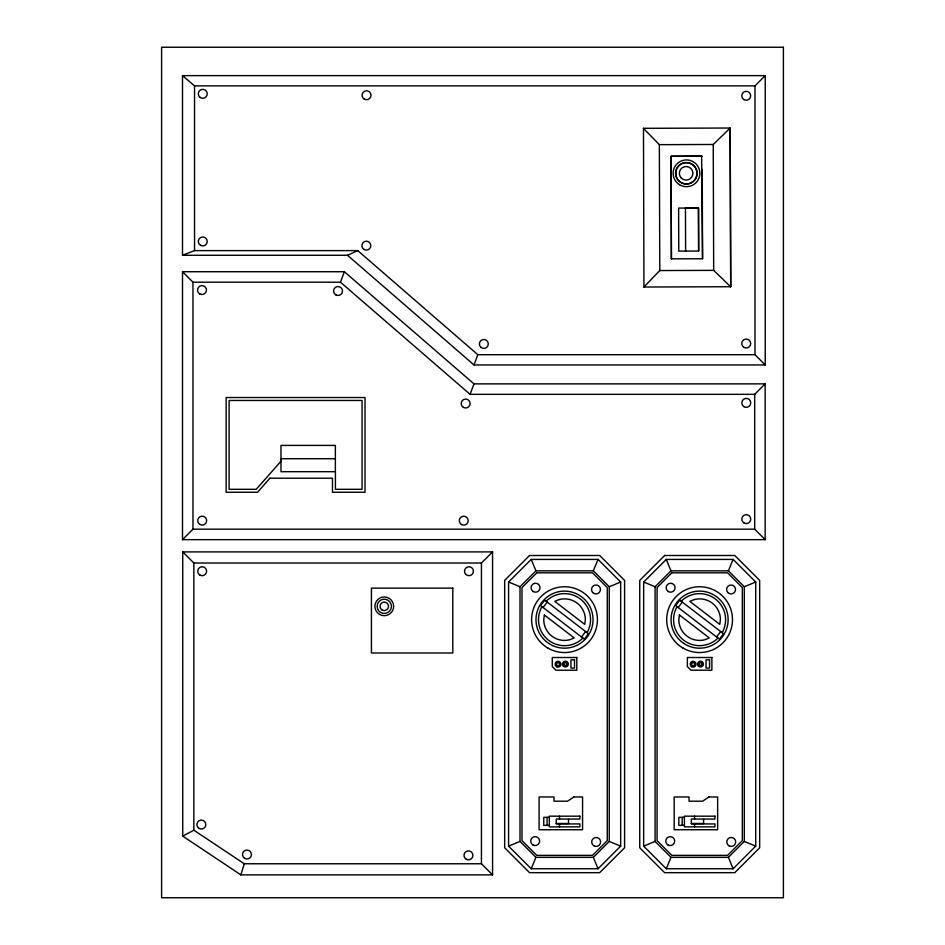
<?xml version="1.0" encoding="UTF-8"?>
<svg xmlns="http://www.w3.org/2000/svg" width="945" height="945" viewBox="0 0 945 945"><rect width="100%" height="100%" fill="white"/><g stroke="black" fill="none" stroke-linecap="round" stroke-linejoin="round"><path stroke-width="1.42" d="M240.892 874.881L244.259 863.765L481.442 863.765L492.558 874.881L240.892 874.881L182.728 836.136L182.728 551.904L492.558 551.904L492.558 874.881M765.155 383.871L754.689 394.337L470.09 394.337L340.46 282.201L344.358 271.723L182.503 271.723L182.503 539.654L765.155 539.654L765.155 383.871L473.988 383.871L344.358 271.723M347.524 255.28L473.988 364.947L477.816 354.706L754.984 354.706L765.226 364.947L765.226 75.635L182.503 75.635L182.503 255.28L347.524 255.28L357.765 250.614L477.816 354.706M470.09 394.337L473.988 383.871M593.33 570.839L609.241 586.75L609.241 841.416L593.33 857.328L535.921 857.328L520.01 841.416L520.01 586.75L535.921 570.839L593.33 570.839L598.055 559.416L620.664 582.025L620.664 846.141L598.055 868.75L531.196 868.75L508.587 846.141L508.587 582.025L531.196 559.416L598.055 559.416M531.196 868.75L535.921 857.328M728.406 570.839L744.317 586.75L744.317 841.416L728.406 857.328L670.997 857.328L655.086 841.416L655.086 586.75L670.997 570.839L728.406 570.839L733.131 559.416L755.74 582.025L755.74 846.141L733.131 868.75L666.272 868.75L643.663 846.141L643.663 582.025L666.272 559.416L733.131 559.416M666.272 868.75L670.997 857.328M543.091 607.493L547.226 602.095M581.494 636.954L585.628 631.567M678.167 607.493L682.302 602.095M716.57 636.954L720.704 631.567M280.984 461.231L256.213 489.309L229.092 489.309L229.092 400.467L362.065 400.467L362.065 489.309L335.416 489.309L335.416 471.697L280.984 471.697L280.984 445.402L335.369 445.402L335.369 471.697M643.935 287.02L659.787 270.553L659.35 144.668L643.391 128.319L730.166 128.024L730.721 286.725L643.935 287.02L643.474 128.331M182.503 539.654L192.969 529.176L754.689 529.176L765.155 539.654M182.503 75.635L194.54 85.877L754.984 85.877L765.226 75.635M481.442 863.765L481.442 563.019L492.558 551.904M659.35 144.668L713.239 144.479L730.166 128.024L730.721 286.725M182.728 836.136L193.843 830.182L193.843 563.019L182.728 551.904M559.133 599.543L554.739 601.363L584.719 624.361L585.333 619.648A20.766 20.766 0 0 0 559.145 599.591M609.241 586.75L620.664 582.025M694.209 599.543L689.815 601.363L719.783 624.361L720.409 619.648A20.766 20.766 0 0 0 694.221 599.591M744.317 586.75L755.74 582.025M508.587 846.141L520.01 841.416M643.663 846.141L655.086 841.416M182.503 255.28L194.54 250.614L357.765 250.614M671.056 156.291L671.411 258.847L671.056 156.291L701.615 156.185L702.548 258.753L702.241 169.379M671.635 156.303L702.194 156.197M698.532 208.03L678.616 208.089L678.77 251.11L698.674 251.051L698.532 208.03L685.456 208.065L685.609 251.086M671.411 258.847L702.548 258.753M659.787 270.553L713.676 270.376L730.639 286.725M182.503 271.723L192.969 282.201L340.46 282.201M473.988 364.947L765.226 364.947M280.984 458.727L335.369 458.727M193.843 563.019L481.442 563.019M549.34 817.342L543.765 817.342L543.765 825.363L549.34 825.363M684.416 817.342L678.841 817.342L678.841 825.363L684.416 825.363M556.251 823.485L568.512 823.485L568.512 819.48M691.327 823.485L703.588 823.485L703.588 819.48M643.663 582.025L655.086 586.75M508.587 582.025L520.01 586.75M744.317 841.416L755.74 846.141M609.241 841.416L620.664 846.141M193.843 830.182L244.259 863.765M666.272 559.416L670.997 570.839M728.406 857.328L733.131 868.75M531.196 559.416L535.921 570.839M593.33 857.328L598.055 868.75M713.239 144.479L713.676 270.376M698.449 208.03L698.603 251.051M754.984 85.877L754.984 354.706M754.689 394.337L754.689 529.176M694.563 816.173L694.563 819.031M694.563 823.934L694.563 826.875M682.16 817.342L682.16 825.363M559.487 816.173L559.487 819.031M559.487 823.934L559.487 826.875M547.084 817.342L547.084 825.363M194.54 85.877L194.54 250.614M192.969 282.201L192.969 529.176M546.115 601.256A26.023 26.023 0 0 1 587.058 632.666M582.923 638.052A26.023 26.023 0 0 1 541.981 606.643M681.191 601.256A26.023 26.023 0 0 1 722.122 632.666M717.987 638.052A26.023 26.023 0 0 1 677.057 606.643M544.355 615.018L543.753 619.648A20.766 20.766 0 0 0 569.894 639.718L574.206 637.922L544.355 615.018M679.431 615.018L678.829 619.648A20.766 20.766 0 0 0 704.97 639.718L709.282 637.922L679.431 615.018M544.71 600.169L540.575 605.556L584.329 639.139L588.463 633.741L544.71 600.169M679.786 600.169L675.651 605.556L719.405 639.139L723.539 633.741L679.786 600.169M269.927 478.205L257.548 492.25L226.15 492.25L226.15 397.526L365.006 397.526L365.006 492.25L332.463 492.25L332.463 478.205L269.927 478.205M529.566 555.495L504.665 580.395L504.665 847.771L529.566 872.672L599.685 872.672L624.586 847.771L624.586 580.395L599.685 555.495L529.566 555.495M536.748 572.812L521.994 587.566L521.994 840.601L536.748 855.355L592.503 855.355L607.269 840.601L607.269 587.566L592.503 572.812L536.748 572.812M664.642 555.495L639.741 580.395L639.741 847.771L664.642 872.672L734.761 872.672L759.662 847.771L759.662 580.395L734.761 555.495L664.642 555.495M671.824 572.812L657.07 587.566L657.07 840.601L671.824 855.355L727.579 855.355L742.333 840.601L742.333 587.566L727.579 572.812L671.824 572.812M573.863 796.966L567.567 801.195L553.971 801.195L553.971 796.966L539.099 796.966L539.099 829.734L582.569 829.734L582.569 796.966L573.863 796.966M708.939 796.966L702.643 801.195L689.047 801.195L689.047 796.966L674.175 796.966L674.175 829.734L717.645 829.734L717.645 796.966L708.939 796.966M783.405 47.25L161.595 47.25L161.595 897.75L783.405 897.75L783.405 47.25M452.797 588.133L371.432 588.133L371.432 652.995L452.797 652.995L452.797 588.133M576.804 657.507L552.282 657.507L552.282 666.532L555.955 670.218L576.804 670.218L576.804 657.507M711.88 657.507L687.358 657.507L687.358 666.532L691.031 670.218L711.88 670.218L711.88 657.507M574.501 659.834L570.934 659.834L570.934 668.08L574.501 668.08L574.501 659.834M709.577 659.834L706.009 659.834L706.009 668.08L709.577 668.08L709.577 659.834M579.876 816.173L549.34 816.173L549.34 826.875L579.876 826.875L579.876 823.934L556.251 823.934L556.251 819.031L579.876 819.031L579.876 816.173M714.952 816.173L684.416 816.173L684.416 826.875L714.952 826.875L714.952 823.934L691.327 823.934L691.327 819.031L714.952 819.031L714.952 816.173M692.354 665.54A1.547 1.547 0 0 0 694.669 664.193A1.547 1.547 0 0 0 692.354 662.858A1.547 1.547 0 0 0 692.354 665.54M698.449 666.119A2.894 2.894 0 0 0 703.304 664.819A2.894 2.894 0 0 0 699.749 661.276A2.894 2.894 0 0 0 698.449 666.119M691.681 666.709A2.894 2.894 0 0 0 696.028 664.193A2.894 2.894 0 0 0 691.681 661.689A2.894 2.894 0 0 0 691.681 666.709M744.058 406.716A4.453 4.453 0 0 0 750.743 402.853A4.453 4.453 0 0 0 744.058 398.991A4.453 4.453 0 0 0 744.058 406.716M593.921 845.799A4.453 4.453 0 0 0 600.607 841.936A4.453 4.453 0 0 0 593.921 838.073A4.453 4.453 0 0 0 593.921 845.799M532.933 844.972A4.453 4.453 0 0 0 539.619 841.121A4.453 4.453 0 0 0 532.933 837.258A4.453 4.453 0 0 0 532.933 844.972M592.834 592.609A4.453 4.453 0 0 0 600.288 590.613A4.453 4.453 0 0 0 594.83 585.156A4.453 4.453 0 0 0 592.834 592.609M533.334 591.57A4.453 4.453 0 0 0 540.032 587.707A4.453 4.453 0 0 0 533.334 583.845A4.453 4.453 0 0 0 533.334 591.57M548.702 643.403A28.527 28.527 0 0 0 592.987 621.467A28.527 28.527 0 0 0 551.856 594.086A28.527 28.527 0 0 0 548.702 643.403M548.065 648.14A32.898 32.898 0 0 0 597.417 619.648A32.898 32.898 0 0 0 548.065 591.157A32.898 32.898 0 0 0 548.065 648.14M744.058 522.987A4.453 4.453 0 0 0 750.743 519.124A4.453 4.453 0 0 0 744.058 515.261A4.453 4.453 0 0 0 744.058 522.987M463.428 407.389A4.453 4.453 0 0 0 470.114 403.539A4.453 4.453 0 0 0 463.428 399.676A4.453 4.453 0 0 0 463.428 407.389M335.818 294.864A4.453 4.453 0 0 0 342.503 291.001A4.453 4.453 0 0 0 335.818 287.138A4.453 4.453 0 0 0 335.818 294.864M199.761 293.93A4.453 4.453 0 0 0 206.447 290.068A4.453 4.453 0 0 0 199.761 286.205A4.453 4.453 0 0 0 199.761 293.93M199.962 524.487A4.453 4.453 0 0 0 206.648 520.624A4.453 4.453 0 0 0 199.962 516.761A4.453 4.453 0 0 0 199.962 524.487M461.514 524.534A4.453 4.453 0 0 0 468.2 520.671A4.453 4.453 0 0 0 461.514 516.82A4.453 4.453 0 0 0 461.514 524.534M563.374 666.119A2.894 2.894 0 0 0 568.228 664.819A2.894 2.894 0 0 0 564.673 661.276A2.894 2.894 0 0 0 563.374 666.119M556.605 666.709A2.894 2.894 0 0 0 560.952 664.193A2.894 2.894 0 0 0 556.605 661.689A2.894 2.894 0 0 0 556.605 666.709M699.513 665.056A1.394 1.394 0 0 0 701.84 664.429A1.394 1.394 0 0 0 700.139 662.728A1.394 1.394 0 0 0 699.513 665.056M683.778 643.403A28.527 28.527 0 0 0 728.063 621.467A28.527 28.527 0 0 0 686.932 594.086A28.527 28.527 0 0 0 683.778 643.403M683.14 648.14A32.898 32.898 0 0 0 732.493 619.648A32.898 32.898 0 0 0 683.14 591.157A32.898 32.898 0 0 0 683.14 648.14M728.997 845.799A4.453 4.453 0 0 0 735.682 841.936A4.453 4.453 0 0 0 728.997 838.073A4.453 4.453 0 0 0 728.997 845.799M668.009 844.972A4.453 4.453 0 0 0 674.695 841.121A4.453 4.453 0 0 0 668.009 837.258A4.453 4.453 0 0 0 668.009 844.972M727.898 592.609A4.453 4.453 0 0 0 735.364 590.613A4.453 4.453 0 0 0 729.906 585.156A4.453 4.453 0 0 0 727.898 592.609M668.41 591.57A4.453 4.453 0 0 0 675.096 587.707A4.453 4.453 0 0 0 668.41 583.845A4.453 4.453 0 0 0 668.41 591.57M564.437 665.056A1.394 1.394 0 0 0 566.776 664.429A1.394 1.394 0 0 0 565.063 662.728A1.394 1.394 0 0 0 564.437 665.056M557.278 665.54A1.547 1.547 0 0 0 559.605 664.193A1.547 1.547 0 0 0 557.278 662.858A1.547 1.547 0 0 0 557.278 665.54M364.321 99.107A4.453 4.453 0 0 0 371.019 95.244A4.453 4.453 0 0 0 364.321 91.381A4.453 4.453 0 0 0 364.321 99.107M199.123 828.422A4.453 4.453 0 0 0 205.809 824.56A4.453 4.453 0 0 0 199.123 820.697A4.453 4.453 0 0 0 199.123 828.422M244.743 858.379A4.453 4.453 0 0 0 251.429 854.516A4.453 4.453 0 0 0 244.743 850.654A4.453 4.453 0 0 0 244.743 858.379M743.999 347.382A4.453 4.453 0 0 0 750.684 343.519A4.453 4.453 0 0 0 743.999 339.657A4.453 4.453 0 0 0 743.999 347.382M743.987 99.615A4.453 4.453 0 0 0 750.673 95.752A4.453 4.453 0 0 0 743.987 91.901A4.453 4.453 0 0 0 743.987 99.615M480.686 347.11A4.453 4.453 0 0 0 488.14 345.102A4.453 4.453 0 0 0 482.682 339.645A4.453 4.453 0 0 0 480.686 347.11M364.12 249.504A4.453 4.453 0 0 0 370.806 245.641A4.453 4.453 0 0 0 364.12 241.79A4.453 4.453 0 0 0 364.12 249.504M466.228 859.218A4.453 4.453 0 0 0 472.913 855.355A4.453 4.453 0 0 0 466.228 851.492A4.453 4.453 0 0 0 466.228 859.218M465.814 574.359A4.453 4.453 0 0 0 473.28 572.363A4.453 4.453 0 0 0 467.822 566.905A4.453 4.453 0 0 0 465.814 574.359M199.927 575.103A4.453 4.453 0 0 0 206.612 571.241A4.453 4.453 0 0 0 199.927 567.378A4.453 4.453 0 0 0 199.927 575.103M200.541 245.31A4.453 4.453 0 0 0 207.227 241.447A4.453 4.453 0 0 0 200.541 237.585A4.453 4.453 0 0 0 200.541 245.31M199.608 96.992A4.453 4.453 0 0 0 207.061 94.996A4.453 4.453 0 0 0 201.604 89.527A4.453 4.453 0 0 0 199.608 96.992M681.357 178.097A6.757 6.757 0 0 0 692.661 175.026A6.757 6.757 0 0 0 684.357 166.769A6.757 6.757 0 0 0 681.357 178.097M678.947 180.885A10.702 10.702 0 0 0 696.831 176.03A10.702 10.702 0 0 0 683.684 162.977A10.702 10.702 0 0 0 678.947 180.885M678.687 180.885A10.702 10.702 0 0 0 696.571 176.03A10.702 10.702 0 0 0 683.424 162.977A10.702 10.702 0 0 0 678.687 180.885M679.549 184.736A13.372 13.372 0 0 0 699.855 173.585A13.372 13.372 0 0 0 680.046 161.583A13.372 13.372 0 0 0 679.549 184.736M379.606 614.439A9.367 9.367 0 0 0 393.652 606.324A9.367 9.367 0 0 0 379.606 598.22A9.367 9.367 0 0 0 379.606 614.439M382.17 609.997A4.241 4.241 0 0 0 388.525 606.324A4.241 4.241 0 0 0 382.17 602.662A4.241 4.241 0 0 0 382.17 609.997M380.717 612.502A7.135 7.135 0 0 0 391.419 606.324A7.135 7.135 0 0 0 380.717 600.146A7.135 7.135 0 0 0 380.717 612.502"/></g></svg>
